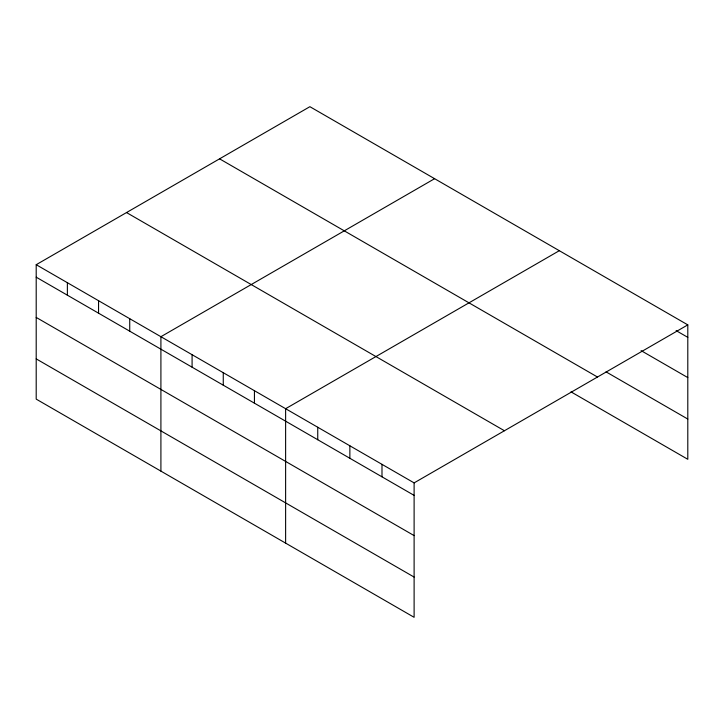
<?xml version="1.0" encoding="UTF-8"?>
<svg xmlns="http://www.w3.org/2000/svg" width="724" height="724" viewBox="0 0 724 724"><rect width="100%" height="100%" fill="white"/><g stroke="black" fill="none" stroke-linecap="round" stroke-linejoin="round"><path stroke-width="1.09" d="M36.2 264.703L414.11 482.89L414.11 617.31L36.2 399.123L36.2 264.703L309.89 106.69L687.8 324.877L687.8 459.297L570.992 391.856M434.599 178.692L160.909 336.705L160.909 471.125M559.308 250.694L285.618 408.707L285.618 543.127M414.11 482.89L687.8 324.877M676.116 330.615L687.8 337.357M641.075 350.615L687.8 377.593M606.033 371.846L687.8 419.051M219.571 158.837L597.481 377.023M126.519 212.557L504.429 430.744M36.2 277.183L414.11 495.37M36.2 317.42L414.11 535.606M36.2 358.878L414.11 577.064M381.991 464.346L381.991 476.817M349.864 445.803L349.864 458.274M317.746 427.251L317.746 439.73M254.441 390.707L254.441 403.187M223.263 372.706L223.263 385.186M192.086 354.706L192.086 367.186M129.732 318.705L129.732 331.185M98.555 300.704L98.555 313.184M67.377 282.704L67.377 295.184"/></g></svg>
